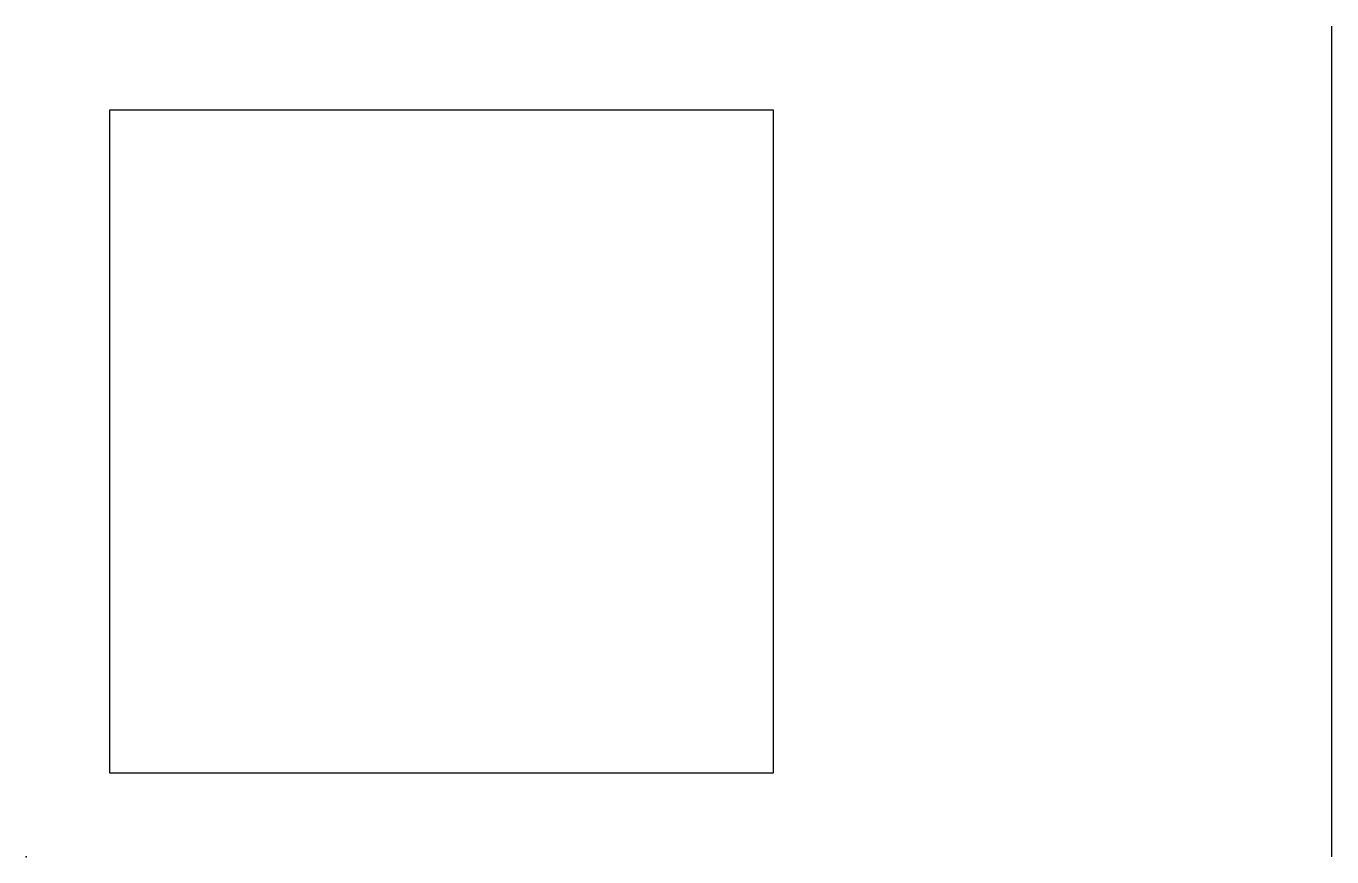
# Model space of a CAD drawing. Header units: inches. Extents: x 0 to 10.8, y 0 to 6.9.
import ezdxf

# ---------------------------------------------------------------- set-up
doc = ezdxf.new("R2010")
doc.units = ezdxf.units.IN
doc.header["$MEASUREMENT"] = 0
doc.layers.add('degtop_notfull v1_Sketch1', color=7, linetype='Continuous')

msp = doc.modelspace()

# ---------------------------------------------------------------- linework, layer by layer
at = {"layer": 'degtop_notfull v1_Sketch1'}
for p, q in [((10.83, 0), (10.83, 6.89)), ((0.695, 6.195), (6.195, 6.195)), ((0.695, 0.695), (0.695, 6.195)), ((6.195, 6.195), (6.195, 0.695)), ((6.195, 0.695), (0.695, 0.695))]:
    msp.add_line(p, q, dxfattribs=at)
msp.add_point((0, 0), dxfattribs=at)

doc.saveas('drawing.dxf')
